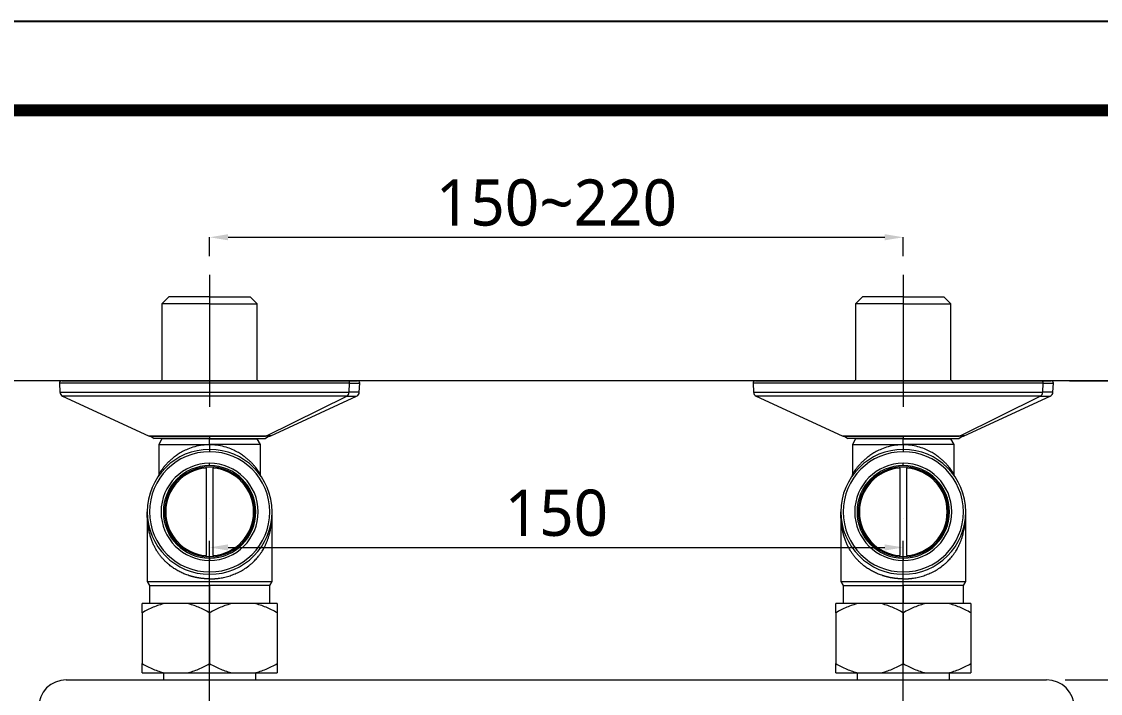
# Model space of a CAD drawing. Extents: x 2340 to 3468, y 0 to 827.
# Drawn here: x 2472.5 to 2705.8, y 681.5 to 826.8 of the extents above; entities that cross this region are included whole.
import ezdxf

# ---------------------------------------------------------------- set-up
doc = ezdxf.new("R2010")
doc.units = 0
doc.header["$LTSCALE"] = 3
doc.header["$MEASUREMENT"] = 0
doc.header["$PDMODE"] = 3
doc.header["$PDSIZE"] = -10
doc.linetypes.add('CENTER2', pattern=[28.575, 19.05, -3.175, 3.175, -3.175])
doc.layers.get('0').update_dxf_attribs({"linetype": 'CONTINUOUS'})
doc.layers.get('DEFPOINTS').update_dxf_attribs({"linetype": 'CONTINUOUS'})
doc.layers.add('1', color=7, linetype='CONTINUOUS')
doc.layers.add('Cneter', color=1, linetype='CENTER2', lineweight=13)
doc.layers.add('치수선', color=7, linetype='CONTINUOUS', lineweight=20)
doc.styles.add('Daelim Dimension', font='NanumGothic.ttf')
doc.dimstyles.new('DEFAULT', dxfattribs={"dimscale": 2, "dimtxt": 2, "dimasz": 2, "dimexe": 0, "dimexo": 2, "dimgap": 1, "dimtad": 1, "dimdec": 1, "dimzin": 9, "dimdsep": 46, "dimtxsty": 'Daelim Dimension', "dimcen": 0.5, "dimclrd": 252, "dimclre": 252, "dimclrt": 3, "dimadec": 1, "dimazin": 0, "dimtfac": 1, "dimtdec": 1, "dimtix": 1, "dimtmove": 0, "dimatfit": 3, "dimfxl": 1, "dimtolj": 1, "dimtzin": 1, "dimlwd": 9, "dimlwe": 9, "dimarcsym": 0})

# ---------------------------------------------------------------- blocks, each defined once
blk = doc.blocks.new('*D4')
at = {"color": 5, "lineweight": 9, "ltscale": 0.5, "transparency": 16777216}
for p, q in [((2699.18, 749.15), (2747.79, 749.15)), ((2747.79, 508.46), (2747.79, 745.15)), ((2606.7, 504.46), (2747.79, 504.46))]:
    blk.add_line(p, q, dxfattribs=at)
at = {"color": 5, "ltscale": 0.5, "transparency": 16777216}
for points in [[(2747.13, 745.15), (2748.46, 745.15), (2747.79, 749.15)], [(2747.13, 508.46), (2748.46, 508.46), (2747.79, 504.46)]]:
    blk.add_solid(points, dxfattribs=at)
at = {"layer": 'DEFPOINTS', "color": 0, "ltscale": 0.5, "transparency": 16777216}
for p in [(2695.18, 749.15), (2747.79, 749.15), (2602.7, 504.46)]:
    blk.add_point(p, dxfattribs=at)
at = {"color": 7, "ltscale": 0.5, "transparency": 16777216, "insert": (2740.35, 626.81), "char_height": 10, "attachment_point": 5, "rotation": 90, "style": 'Daelim Dimension'}
blk.add_mtext('\\A1;245', dxfattribs=at)
blk = doc.blocks.new('*D6')
at = {"color": 5, "lineweight": 9, "ltscale": 0.5, "transparency": 16777216}
for p, q in [((2513.2, 701.87), (2513.2, 713.09)), ((2517.2, 713.09), (2659.2, 713.09)), ((2663.2, 701.87), (2663.2, 713.09))]:
    blk.add_line(p, q, dxfattribs=at)
at = {"color": 5, "ltscale": 0.5, "transparency": 16777216}
for points in [[(2517.2, 713.75), (2517.2, 712.42), (2513.2, 713.09)], [(2659.2, 713.75), (2659.2, 712.42), (2663.2, 713.09)]]:
    blk.add_solid(points, dxfattribs=at)
at = {"layer": 'DEFPOINTS', "color": 0, "ltscale": 0.5, "transparency": 16777216}
for p in [(2663.2, 713.09), (2513.2, 697.87), (2663.2, 697.87)]:
    blk.add_point(p, dxfattribs=at)
at = {"color": 7, "ltscale": 0.5, "transparency": 16777216, "insert": (2588.2, 720.52), "char_height": 10, "attachment_point": 5, "style": 'Daelim Dimension'}
blk.add_mtext('\\A1;150', dxfattribs=at)
blk = doc.blocks.new('*D7')
at = {"color": 5, "lineweight": 9, "ltscale": 0.5, "transparency": 16777216}
for p, q in [((2513.2, 776.07), (2513.2, 780.16)), ((2517.2, 780.16), (2659.2, 780.16)), ((2663.2, 776.07), (2663.2, 780.16))]:
    blk.add_line(p, q, dxfattribs=at)
at = {"color": 5, "ltscale": 0.5, "transparency": 16777216}
for points in [[(2517.2, 780.83), (2517.2, 779.5), (2513.2, 780.16)], [(2659.2, 780.83), (2659.2, 779.5), (2663.2, 780.16)]]:
    blk.add_solid(points, dxfattribs=at)
at = {"layer": 'DEFPOINTS', "color": 0, "ltscale": 0.5, "transparency": 16777216}
for p in [(2663.2, 780.16), (2513.2, 772.07), (2663.2, 772.07)]:
    blk.add_point(p, dxfattribs=at)
at = {"color": 7, "ltscale": 0.5, "transparency": 16777216, "insert": (2588.2, 787.61), "char_height": 10, "attachment_point": 5, "style": 'Daelim Dimension'}
blk.add_mtext('\\A1;150~220', dxfattribs=at)
blk = doc.blocks.new('*D12')
at = {"color": 5, "lineweight": 9, "ltscale": 0.5, "transparency": 16777216}
for p, q in [((2699.17, 749.15), (2726.04, 749.15)), ((2726.04, 688.46), (2726.04, 745.15)), ((2698.2, 684.46), (2726.04, 684.46))]:
    blk.add_line(p, q, dxfattribs=at)
at = {"color": 5, "ltscale": 0.5, "transparency": 16777216}
for points in [[(2725.37, 745.15), (2726.71, 745.15), (2726.04, 749.15)], [(2725.37, 688.46), (2726.71, 688.46), (2726.04, 684.46)]]:
    blk.add_solid(points, dxfattribs=at)
at = {"layer": 'DEFPOINTS', "color": 0, "ltscale": 0.5, "transparency": 16777216}
for p in [(2695.17, 749.15), (2726.04, 749.15), (2694.2, 684.46)]:
    blk.add_point(p, dxfattribs=at)
at = {"color": 7, "ltscale": 0.5, "transparency": 16777216, "insert": (2718.6, 716.81), "char_height": 10, "attachment_point": 5, "rotation": 90, "style": 'Daelim Dimension'}
blk.add_mtext('\\A1;65', dxfattribs=at)

msp = doc.modelspace()

# ---------------------------------------------------------------- linework, layer by layer
at = {"ltscale": 0.5}
msp.add_lwpolyline([(2339.56, 0), (3467.96, 0), (3467.96, 826.8), (2339.56, 826.8)], close=True, dxfattribs=at)
at = {"color": 5, "linetype": 'ByBlock', "lineweight": 200, "const_width": 2.6}
msp.add_lwpolyline([(2357.71, 35.4), (3449.71, 35.4), (3449.71, 807.6), (2357.71, 807.6)], close=True, dxfattribs=at)
at = {"layer": '1', "color": 7, "linetype": 'Continuous', "lineweight": 18}
for p, q in [((2504.4, 767.29), (2502.9, 765.79)), ((2513.2, 765.79), (2502.9, 765.79)), ((2502.9, 765.79), (2502.9, 749.15)), ((2513.2, 767.29), (2504.4, 767.29)), ((2513.2, 767.29), (2522, 767.29)), ((2513.2, 765.79), (2523.5, 765.79)), ((2523.5, 765.79), (2522, 767.29)), ((2523.5, 749.15), (2523.5, 765.79)), ((2654.4, 767.29), (2652.9, 765.79)), ((2663.2, 765.79), (2652.9, 765.79)), ((2652.9, 765.79), (2652.9, 749.15)), ((2663.2, 767.29), (2654.4, 767.29)), ((2663.2, 767.29), (2672, 767.29)), ((2663.2, 765.79), (2673.5, 765.79)), ((2673.5, 765.79), (2672, 767.29)), ((2673.5, 749.15), (2673.5, 765.79)), ((2481.22, 749.15), (2542.96, 749.15)), ((2542.96, 749.15), (2543.01, 749.15)), ((2543.01, 749.15), (2545.17, 749.15)), ((2631.22, 749.15), (2692.96, 749.15)), ((2692.96, 749.15), (2693.01, 749.15)), ((2693.01, 749.15), (2695.17, 749.15)), ((2480.72, 748.63), (2480.83, 746.68)), ((2545.57, 746.68), (2545.67, 748.63)), ((2630.72, 748.63), (2630.83, 746.68)), ((2695.57, 746.68), (2695.67, 748.63)), ((2481.41, 745.83), (2500, 737.25)), ((2526.4, 737.25), (2544.99, 745.83)), ((2631.41, 745.83), (2650, 737.25)), ((2676.4, 737.25), (2694.99, 745.83)), ((2500.42, 737.15), (2525.08, 737.15)), ((2500.47, 737.15), (2501.2, 736.68)), ((2513.2, 736.68), (2501.2, 736.68)), ((2502.9, 736.58), (2502.2, 735.37)), ((2502.2, 735.37), (2513.2, 735.37)), ((2502.2, 735.37), (2502.2, 728.93)), ((2502.9, 736.68), (2502.9, 736.58)), ((2513.2, 736.58), (2502.9, 736.58)), ((2513.2, 736.68), (2525.2, 736.68)), ((2513.2, 736.58), (2523.5, 736.58)), ((2524.2, 735.37), (2513.2, 735.37)), ((2523.5, 736.58), (2523.5, 736.68)), ((2524.2, 735.37), (2523.5, 736.58)), ((2524.2, 728.93), (2524.2, 735.37)), ((2525.08, 737.15), (2525.11, 737.15)), ((2525.98, 737.15), (2525.11, 737.15)), ((2525.2, 736.68), (2525.93, 737.15)), ((2650.42, 737.15), (2675.08, 737.15)), ((2650.47, 737.15), (2651.2, 736.68)), ((2663.2, 736.68), (2651.2, 736.68)), ((2652.9, 736.58), (2652.2, 735.37)), ((2652.2, 735.37), (2663.2, 735.37)), ((2652.2, 735.37), (2652.2, 728.93)), ((2652.9, 736.68), (2652.9, 736.58)), ((2663.2, 736.58), (2652.9, 736.58)), ((2663.2, 736.68), (2675.2, 736.68)), ((2663.2, 736.58), (2673.5, 736.58)), ((2674.2, 735.37), (2663.2, 735.37)), ((2673.5, 736.58), (2673.5, 736.68)), ((2674.2, 735.37), (2673.5, 736.58)), ((2674.2, 728.93), (2674.2, 735.37)), ((2675.08, 737.15), (2675.11, 737.15)), ((2675.98, 737.15), (2675.11, 737.15)), ((2675.2, 736.68), (2675.93, 737.15)), ((2512.45, 730.26), (2512.45, 711.32)), ((2513.95, 711.32), (2513.95, 730.26)), ((2662.45, 730.26), (2662.45, 711.32)), ((2663.95, 711.32), (2663.95, 730.26)), ((2499.7, 720.79), (2499.7, 705.71)), ((2526.7, 705.71), (2526.7, 720.79)), ((2649.7, 720.79), (2649.7, 705.71)), ((2676.7, 705.71), (2676.7, 720.79)), ((2499.7, 705.71), (2513.2, 705.71)), ((2499.7, 705.71), (2500.2, 704.85)), ((2500.2, 704.85), (2513.2, 704.85)), ((2500.2, 704.85), (2500.2, 700.96)), ((2513.2, 705.71), (2526.7, 705.71)), ((2526.2, 704.85), (2513.2, 704.85)), ((2526.2, 704.85), (2526.7, 705.71)), ((2526.2, 700.96), (2526.2, 704.85)), ((2649.7, 705.71), (2663.2, 705.71)), ((2649.7, 705.71), (2650.2, 704.85)), ((2650.2, 704.85), (2663.2, 704.85)), ((2650.2, 704.85), (2650.2, 700.96)), ((2663.2, 705.71), (2676.7, 705.71)), ((2676.2, 704.85), (2663.2, 704.85)), ((2676.2, 704.85), (2676.7, 705.71)), ((2676.2, 700.96), (2676.2, 704.85)), ((2503.51, 700.96), (2498.6, 700.96)), ((2508.29, 700.96), (2503.51, 700.96)), ((2513.2, 700.96), (2508.29, 700.96)), ((2518.11, 700.96), (2513.2, 700.96)), ((2522.89, 700.96), (2518.11, 700.96)), ((2527.8, 700.96), (2522.89, 700.96)), ((2653.51, 700.96), (2648.6, 700.96)), ((2658.29, 700.96), (2653.51, 700.96)), ((2663.2, 700.96), (2658.29, 700.96)), ((2668.11, 700.96), (2663.2, 700.96)), ((2672.89, 700.96), (2668.11, 700.96)), ((2677.8, 700.96), (2672.89, 700.96)), ((2498.6, 698.96), (2498.6, 687.96)), ((2513.2, 698.96), (2513.2, 687.96)), ((2527.8, 698.96), (2527.8, 687.96)), ((2648.6, 698.96), (2648.6, 687.96)), ((2663.2, 698.96), (2663.2, 687.96)), ((2677.8, 698.96), (2677.8, 687.96)), ((2498.6, 685.96), (2503.51, 685.96)), ((2503.2, 685.96), (2503.2, 684.46)), ((2503.51, 685.96), (2508.29, 685.96)), ((2508.29, 685.96), (2513.2, 685.96)), ((2513.2, 685.96), (2518.11, 685.96)), ((2518.11, 685.96), (2522.89, 685.96)), ((2522.89, 685.96), (2527.8, 685.96)), ((2523.2, 684.46), (2523.2, 685.96)), ((2648.6, 685.96), (2653.51, 685.96)), ((2653.2, 685.96), (2653.2, 684.46)), ((2653.51, 685.96), (2658.29, 685.96)), ((2658.29, 685.96), (2663.2, 685.96)), ((2663.2, 685.96), (2668.11, 685.96)), ((2668.11, 685.96), (2672.89, 685.96)), ((2672.89, 685.96), (2677.8, 685.96)), ((2673.2, 684.46), (2673.2, 685.96)), ((2482.2, 684.46), (2694.2, 684.46))]:
    msp.add_line(p, q, dxfattribs=at)
at = {"layer": '1', "color": 7, "linetype": 'Continuous', "lineweight": 13}
for p, q in [((2543.43, 748.63), (2480.72, 748.63)), ((2480.83, 746.68), (2543.33, 746.68)), ((2543.33, 746.68), (2543.38, 746.68)), ((2543.38, 746.68), (2543.48, 748.63)), ((2545.57, 746.68), (2543.38, 746.68)), ((2543.48, 748.63), (2543.43, 748.63)), ((2543.48, 748.63), (2545.67, 748.63)), ((2693.43, 748.63), (2630.72, 748.63)), ((2630.83, 746.68), (2693.33, 746.68)), ((2693.33, 746.68), (2693.38, 746.68)), ((2693.38, 746.68), (2693.48, 748.63)), ((2695.57, 746.68), (2693.38, 746.68)), ((2693.48, 748.63), (2693.43, 748.63)), ((2693.48, 748.63), (2695.67, 748.63)), ((2542.79, 745.83), (2481.41, 745.83)), ((2525.51, 737.25), (2542.84, 745.83)), ((2542.84, 745.83), (2542.79, 745.83)), ((2542.84, 745.83), (2544.99, 745.83)), ((2692.79, 745.83), (2631.41, 745.83)), ((2675.51, 737.25), (2692.84, 745.83)), ((2692.84, 745.83), (2692.79, 745.83)), ((2692.84, 745.83), (2694.99, 745.83)), ((2500, 737.25), (2525.47, 737.25)), ((2525.47, 737.25), (2525.51, 737.25)), ((2526.4, 737.25), (2525.51, 737.25)), ((2650, 737.25), (2675.47, 737.25)), ((2675.47, 737.25), (2675.51, 737.25)), ((2676.4, 737.25), (2675.51, 737.25)), ((2513.2, 737.15), (2513.2, 736.68)), ((2513.2, 736.68), (2513.2, 736.58)), ((2513.2, 735.37), (2513.2, 736.58)), ((2513.2, 735.37), (2513.2, 735.29)), ((2663.2, 737.15), (2663.2, 736.68)), ((2663.2, 736.68), (2663.2, 736.58)), ((2663.2, 735.37), (2663.2, 736.58)), ((2663.2, 735.37), (2663.2, 735.29)), ((2513.2, 734.29), (2513.2, 733.79)), ((2663.2, 734.29), (2663.2, 733.79)), ((2513.2, 730.79), (2513.2, 731.29)), ((2663.2, 730.79), (2663.2, 731.29)), ((2513.2, 710.79), (2513.2, 710.29)), ((2663.2, 710.79), (2663.2, 710.29)), ((2513.2, 707.29), (2513.2, 707.79)), ((2663.2, 707.29), (2663.2, 707.79)), ((2513.2, 705.71), (2513.2, 706.29)), ((2513.2, 704.85), (2513.2, 705.71)), ((2513.2, 704.85), (2513.2, 700.96)), ((2663.2, 705.71), (2663.2, 706.29)), ((2663.2, 704.85), (2663.2, 705.71)), ((2663.2, 704.85), (2663.2, 700.96))]:
    msp.add_line(p, q, dxfattribs=at)
at = {"layer": '1', "color": 7, "linetype": 'Continuous', "lineweight": 18}
for centre, radius, start, end in [((2481.22, 748.65), 0.5, 90, 183), ((2545.17, 748.65), 0.5, 357, 90), ((2631.22, 748.65), 0.5, 90, 183), ((2695.17, 748.65), 0.5, 357, 90), ((2481.82, 746.73), 1, 183, 245.2249), ((2544.57, 746.73), 1, 294.7751, 357), ((2631.82, 746.73), 1, 183, 245.2249), ((2694.57, 746.73), 1, 294.7751, 357), ((2500.42, 738.15), 1, 245.2249, 270), ((2525.98, 738.15), 1, 270, 294.7751), ((2650.42, 738.15), 1, 245.2249, 270), ((2675.98, 738.15), 1, 270, 294.7751), ((2513.2, 720.79), 13.5, 90, 270), ((2513.2, 720.79), 13, 90, 270), ((2513.2, 720.79), 13.5, 270, 90), ((2513.2, 720.79), 13, 270, 90), ((2663.2, 720.79), 13.5, 90, 270), ((2663.2, 720.79), 13, 90, 270), ((2663.2, 720.79), 13.5, 270, 90), ((2663.2, 720.79), 13, 270, 90), ((2513.2, 720.79), 10.5, 90, 270), ((2513.2, 720.79), 10, 90, 270), ((2513.2, 720.79), 9.75, 94.4117, 265.5883), ((2513.2, 720.79), 10.5, 270, 90), ((2513.2, 720.79), 10, 270, 90), ((2513.2, 720.79), 9.75, 274.4117, 85.5883), ((2663.2, 720.79), 10.5, 90, 270), ((2663.2, 720.79), 10, 90, 270), ((2663.2, 720.79), 9.75, 94.4117, 265.5883), ((2663.2, 720.79), 10.5, 270, 90), ((2663.2, 720.79), 10, 270, 90), ((2663.2, 720.79), 9.75, 274.4117, 85.5883), ((2482.2, 678.46), 6, 90, 180), ((2694.2, 678.46), 6, 0, 90)]:
    msp.add_arc(centre, radius, start, end, dxfattribs=at)
at = {"layer": '1', "color": 7, "linetype": 'Continuous', "lineweight": 13}
for centre, start, end in [((2513.2, 720.79), 94.53, 265.47), ((2513.2, 720.79), 274.53, 85.47), ((2663.2, 720.79), 94.53, 265.47), ((2663.2, 720.79), 274.53, 85.47)]:
    msp.add_arc(centre, 9.5, start, end, dxfattribs=at)
for centre, major_axis, start_param, end_param in [((2543.01, 748.65), (0, 0.5), 4.712389, 6.283185), ((2693.01, 748.65), (0, 0.5), 4.712389, 6.283185), ((2542.45, 746.73), (0, 1), 3.574, 4.660029), ((2543.01, 748.65), (0, 0.5), 4.660029, 4.712389), ((2692.45, 746.73), (0, 1), 3.574, 4.660029), ((2693.01, 748.65), (0, 0.5), 4.660029, 4.712389), ((2525.11, 738.15), (0, 1), 3.141593, 3.574), ((2675.11, 738.15), (0, 1), 3.141593, 3.574)]:
    msp.add_ellipse(centre, major_axis=major_axis, ratio=0.932557, start_param=start_param, end_param=end_param, dxfattribs=at)
for points, knots in [([(2513.2, 735.29), (2512.69, 735.29), (2511.58, 735.22), (2509.99, 734.9), (2508.54, 734.4), (2507.36, 733.84), (2506.41, 733.27), (2505.64, 732.73), (2505, 732.21), (2504.43, 731.7), (2503.91, 731.17), (2503.45, 730.66), (2503.06, 730.18), (2502.73, 729.73), (2502.45, 729.32), (2502.25, 729.01), (2502.2, 728.93), (2502.2, 728.93)], [0, 0, 0, 0, 0.08194, 0.177286, 0.265259, 0.342438, 0.410608, 0.471098, 0.525833, 0.58021, 0.636397, 0.692918, 0.748257, 0.80238, 0.861854, 0.929669, 1, 1, 1, 1]), ([(2524.2, 728.93), (2524.2, 728.93), (2524.18, 728.96), (2524.06, 729.15), (2523.82, 729.51), (2523.52, 729.92), (2523.19, 730.36), (2522.79, 730.83), (2522.34, 731.33), (2521.83, 731.82), (2521.28, 732.31), (2520.64, 732.81), (2519.88, 733.34), (2518.94, 733.89), (2517.77, 734.43), (2516.35, 734.91), (2514.78, 735.22), (2513.7, 735.29), (2513.2, 735.29)], [0, 0, 0, 0, 0.03737, 0.105875, 0.167496, 0.2212, 0.272905, 0.326141, 0.379898, 0.432917, 0.484412, 0.537849, 0.597306, 0.664241, 0.73982, 0.825917, 0.919547, 1, 1, 1, 1]), ([(2663.2, 735.29), (2662.69, 735.29), (2661.58, 735.22), (2659.99, 734.9), (2658.54, 734.4), (2657.36, 733.84), (2656.41, 733.27), (2655.64, 732.73), (2655, 732.21), (2654.43, 731.7), (2653.91, 731.17), (2653.45, 730.66), (2653.06, 730.18), (2652.73, 729.73), (2652.45, 729.32), (2652.25, 729.01), (2652.2, 728.93), (2652.2, 728.93)], [0, 0, 0, 0, 0.08194, 0.177286, 0.265259, 0.342438, 0.410608, 0.471098, 0.525833, 0.58021, 0.636397, 0.692918, 0.748257, 0.80238, 0.861854, 0.929669, 1, 1, 1, 1]), ([(2674.2, 728.93), (2674.2, 728.93), (2674.18, 728.96), (2674.06, 729.15), (2673.82, 729.51), (2673.52, 729.92), (2673.19, 730.36), (2672.79, 730.83), (2672.34, 731.33), (2671.83, 731.82), (2671.28, 732.31), (2670.64, 732.81), (2669.88, 733.34), (2668.94, 733.89), (2667.77, 734.43), (2666.35, 734.91), (2664.78, 735.22), (2663.7, 735.29), (2663.2, 735.29)], [0, 0, 0, 0, 0.03737, 0.105875, 0.167496, 0.2212, 0.272905, 0.326141, 0.379898, 0.432917, 0.484412, 0.537849, 0.597306, 0.664241, 0.73982, 0.825917, 0.919547, 1, 1, 1, 1]), ([(2513.2, 706.29), (2513.18, 706.29), (2513.15, 706.29), (2513.1, 706.29), (2513.06, 706.29), (2513.01, 706.29), (2512.96, 706.29), (2512.92, 706.29), (2512.87, 706.29), (2512.82, 706.29), (2512.78, 706.3), (2512.73, 706.3), (2512.68, 706.3), (2512.64, 706.3), (2512.59, 706.3), (2512.54, 706.3), (2512.5, 706.31), (2512.45, 706.31), (2512.4, 706.31), (2512.36, 706.31), (2512.31, 706.32), (2512.26, 706.32), (2512.22, 706.32), (2512.17, 706.33), (2512.12, 706.33), (2512.08, 706.33), (2512.03, 706.34), (2511.98, 706.34), (2511.94, 706.34), (2511.89, 706.35), (2511.84, 706.35), (2511.8, 706.36), (2511.75, 706.36), (2511.7, 706.37), (2511.66, 706.37), (2511.61, 706.38), (2511.56, 706.38), (2511.52, 706.39), (2511.47, 706.39), (2511.42, 706.4), (2511.38, 706.4), (2511.33, 706.41), (2511.28, 706.42), (2511.24, 706.42), (2511.19, 706.43), (2511.14, 706.44), (2511.1, 706.44), (2511.05, 706.45), (2511.01, 706.46), (2510.96, 706.46), (2510.91, 706.47), (2510.87, 706.48), (2510.82, 706.49), (2510.77, 706.49), (2510.73, 706.5), (2510.68, 706.51), (2510.64, 706.52), (2510.59, 706.53), (2510.54, 706.54), (2510.5, 706.54), (2510.45, 706.55), (2510.4, 706.56), (2510.36, 706.57), (2510.31, 706.58), (2510.27, 706.59), (2510.22, 706.6), (2510.17, 706.61), (2510.13, 706.62), (2510.08, 706.63), (2510.04, 706.64), (2509.99, 706.65), (2509.95, 706.66), (2509.9, 706.67), (2509.85, 706.68), (2509.81, 706.69), (2509.76, 706.7), (2509.72, 706.72), (2509.67, 706.73), (2509.63, 706.74), (2509.58, 706.75), (2509.53, 706.76), (2509.49, 706.77), (2509.44, 706.79), (2509.4, 706.8), (2509.35, 706.81), (2509.31, 706.82), (2509.26, 706.84), (2509.22, 706.85), (2509.17, 706.86), (2509.13, 706.88), (2509.08, 706.89), (2509.04, 706.9), (2508.99, 706.92), (2508.95, 706.93), (2508.9, 706.95), (2508.86, 706.96), (2508.81, 706.97), (2508.47, 707.08), (2507.84, 707.31), (2506.95, 707.71), (2506.09, 708.17), (2505.26, 708.7), (2504.56, 709.23), (2503.98, 709.73), (2503.49, 710.19), (2503.04, 710.67), (2502.59, 711.2), (2502.17, 711.77), (2501.77, 712.37), (2501.41, 713.01), (2501.07, 713.69), (2500.76, 714.41), (2500.48, 715.19), (2500.25, 715.99), (2500.11, 716.58), (2500.04, 716.95), (2500.01, 717.08), (2499.99, 717.21), (2499.97, 717.34), (2499.95, 717.47), (2499.93, 717.6), (2499.91, 717.73), (2499.89, 717.86), (2499.87, 718), (2499.85, 718.13), (2499.84, 718.27), (2499.82, 718.4), (2499.81, 718.54), (2499.79, 718.67), (2499.78, 718.81), (2499.77, 718.95), (2499.76, 719.08), (2499.75, 719.22), (2499.74, 719.36), (2499.73, 719.5), (2499.72, 719.64), (2499.72, 719.78), (2499.71, 719.93), (2499.71, 720.07), (2499.7, 720.21), (2499.7, 720.36), (2499.7, 720.5), (2499.7, 720.64), (2499.7, 720.74), (2499.7, 720.79)], [0, 0, 0, 0, 0.001754, 0.003508, 0.005263, 0.007018, 0.008773, 0.010529, 0.012285, 0.014042, 0.015799, 0.017556, 0.019314, 0.021073, 0.022831, 0.024591, 0.026351, 0.028112, 0.029873, 0.031634, 0.033397, 0.03516, 0.036924, 0.038688, 0.040453, 0.042219, 0.043985, 0.045752, 0.04752, 0.049289, 0.051059, 0.052829, 0.0546, 0.056373, 0.058146, 0.059919, 0.061694, 0.06347, 0.065247, 0.067024, 0.068803, 0.070582, 0.072363, 0.074145, 0.075927, 0.077711, 0.079496, 0.081282, 0.083069, 0.084857, 0.086647, 0.088437, 0.090229, 0.092022, 0.093816, 0.095612, 0.097408, 0.099206, 0.101006, 0.102806, 0.104608, 0.106412, 0.108216, 0.110022, 0.11183, 0.113639, 0.115449, 0.117261, 0.119074, 0.120888, 0.122705, 0.124522, 0.126342, 0.128162, 0.129985, 0.131809, 0.133634, 0.135461, 0.13729, 0.139121, 0.140953, 0.142787, 0.144622, 0.146459, 0.148298, 0.150139, 0.151981, 0.153826, 0.155672, 0.157519, 0.159369, 0.161221, 0.163074, 0.164929, 0.166786, 0.168645, 0.170506, 0.172369, 0.211199, 0.251088, 0.292155, 0.334506, 0.378241, 0.40837, 0.439112, 0.470492, 0.502532, 0.53715, 0.572416, 0.608352, 0.64498, 0.684997, 0.725662, 0.766997, 0.809023, 0.815424, 0.821838, 0.828264, 0.834703, 0.841155, 0.84762, 0.854097, 0.860588, 0.867092, 0.873609, 0.880138, 0.886682, 0.893238, 0.899808, 0.906391, 0.912988, 0.919598, 0.926222, 0.93286, 0.939511, 0.946176, 0.952855, 0.959548, 0.966255, 0.972976, 0.97971, 0.986459, 0.993223, 1, 1, 1, 1]), ([(2513.2, 706.29), (2513.21, 706.29), (2513.24, 706.29), (2513.29, 706.29), (2513.34, 706.29), (2513.39, 706.29), (2513.43, 706.29), (2513.48, 706.29), (2513.53, 706.29), (2513.58, 706.29), (2513.62, 706.3), (2513.67, 706.3), (2513.72, 706.3), (2513.77, 706.3), (2513.82, 706.3), (2513.86, 706.3), (2513.91, 706.31), (2513.96, 706.31), (2514.01, 706.31), (2514.06, 706.32), (2514.1, 706.32), (2514.15, 706.32), (2514.2, 706.32), (2514.25, 706.33), (2514.3, 706.33), (2514.34, 706.34), (2514.39, 706.34), (2514.44, 706.34), (2514.49, 706.35), (2514.54, 706.35), (2514.59, 706.36), (2514.63, 706.36), (2514.68, 706.37), (2514.73, 706.37), (2514.78, 706.38), (2514.83, 706.38), (2514.87, 706.39), (2514.92, 706.39), (2514.97, 706.4), (2515.02, 706.41), (2515.07, 706.41), (2515.12, 706.42), (2515.16, 706.42), (2515.21, 706.43), (2515.26, 706.44), (2515.31, 706.45), (2515.36, 706.45), (2515.57, 706.49), (2515.96, 706.55), (2516.51, 706.67), (2517.07, 706.82), (2517.62, 706.98), (2518.16, 707.17), (2518.71, 707.39), (2519.26, 707.63), (2519.98, 707.99), (2520.89, 708.53), (2521.76, 709.16), (2522.5, 709.8), (2523.14, 710.42), (2523.72, 711.1), (2524.2, 711.74), (2524.54, 712.25), (2524.81, 712.7), (2525.02, 713.09), (2525.18, 713.4), (2525.37, 713.79), (2525.58, 714.28), (2525.81, 714.9), (2526.01, 715.53), (2526.19, 716.17), (2526.31, 716.71), (2526.39, 717.15), (2526.45, 717.5), (2526.51, 717.88), (2526.56, 718.27), (2526.59, 718.61), (2526.62, 718.87), (2526.63, 719.05), (2526.64, 719.22), (2526.66, 719.4), (2526.67, 719.56), (2526.67, 719.73), (2526.68, 719.89), (2526.68, 720.02), (2526.69, 720.09), (2526.69, 720.11)], [0, 0, 0, 0, 0.001842, 0.003685, 0.005531, 0.007378, 0.009227, 0.011078, 0.012931, 0.014785, 0.016642, 0.0185, 0.02036, 0.022221, 0.024085, 0.02595, 0.027817, 0.029686, 0.031557, 0.033429, 0.035303, 0.037179, 0.039056, 0.040936, 0.042817, 0.044699, 0.046584, 0.04847, 0.050358, 0.052248, 0.054139, 0.056032, 0.057927, 0.059824, 0.061722, 0.063622, 0.065524, 0.067427, 0.069333, 0.07124, 0.073148, 0.075059, 0.076971, 0.078885, 0.080801, 0.082718, 0.084638, 0.086559, 0.108328, 0.13083, 0.154064, 0.178027, 0.200901, 0.225204, 0.250936, 0.27809, 0.329359, 0.390661, 0.423929, 0.466731, 0.519014, 0.554604, 0.585746, 0.612456, 0.634749, 0.652638, 0.666135, 0.700113, 0.734045, 0.767928, 0.801766, 0.835553, 0.852292, 0.870132, 0.889068, 0.909094, 0.930206, 0.939222, 0.948048, 0.956687, 0.965137, 0.973399, 0.981475, 0.989364, 0.997066, 1, 1, 1, 1]), ([(2663.2, 706.29), (2663.18, 706.29), (2663.15, 706.29), (2663.1, 706.29), (2663.06, 706.29), (2663.01, 706.29), (2662.96, 706.29), (2662.92, 706.29), (2662.87, 706.29), (2662.82, 706.29), (2662.78, 706.3), (2662.73, 706.3), (2662.68, 706.3), (2662.64, 706.3), (2662.59, 706.3), (2662.54, 706.3), (2662.5, 706.31), (2662.45, 706.31), (2662.4, 706.31), (2662.36, 706.31), (2662.31, 706.32), (2662.26, 706.32), (2662.22, 706.32), (2662.17, 706.33), (2662.12, 706.33), (2662.08, 706.33), (2662.03, 706.34), (2661.98, 706.34), (2661.94, 706.34), (2661.89, 706.35), (2661.84, 706.35), (2661.8, 706.36), (2661.75, 706.36), (2661.7, 706.37), (2661.66, 706.37), (2661.61, 706.38), (2661.56, 706.38), (2661.52, 706.39), (2661.47, 706.39), (2661.42, 706.4), (2661.38, 706.4), (2661.33, 706.41), (2661.28, 706.42), (2661.24, 706.42), (2661.19, 706.43), (2661.14, 706.44), (2661.1, 706.44), (2661.05, 706.45), (2661.01, 706.46), (2660.96, 706.46), (2660.91, 706.47), (2660.87, 706.48), (2660.82, 706.49), (2660.77, 706.49), (2660.73, 706.5), (2660.68, 706.51), (2660.64, 706.52), (2660.59, 706.53), (2660.54, 706.54), (2660.5, 706.54), (2660.45, 706.55), (2660.4, 706.56), (2660.36, 706.57), (2660.31, 706.58), (2660.27, 706.59), (2660.22, 706.6), (2660.17, 706.61), (2660.13, 706.62), (2660.08, 706.63), (2660.04, 706.64), (2659.99, 706.65), (2659.95, 706.66), (2659.9, 706.67), (2659.85, 706.68), (2659.81, 706.69), (2659.76, 706.7), (2659.72, 706.72), (2659.67, 706.73), (2659.63, 706.74), (2659.58, 706.75), (2659.53, 706.76), (2659.49, 706.77), (2659.44, 706.79), (2659.4, 706.8), (2659.35, 706.81), (2659.31, 706.82), (2659.26, 706.84), (2659.22, 706.85), (2659.17, 706.86), (2659.13, 706.88), (2659.08, 706.89), (2659.04, 706.9), (2658.99, 706.92), (2658.95, 706.93), (2658.9, 706.95), (2658.86, 706.96), (2658.81, 706.97), (2658.47, 707.08), (2657.84, 707.31), (2656.95, 707.71), (2656.09, 708.17), (2655.26, 708.7), (2654.56, 709.23), (2653.98, 709.73), (2653.49, 710.19), (2653.04, 710.67), (2652.59, 711.2), (2652.17, 711.77), (2651.77, 712.37), (2651.41, 713.01), (2651.07, 713.69), (2650.76, 714.41), (2650.48, 715.19), (2650.25, 715.99), (2650.11, 716.58), (2650.04, 716.95), (2650.01, 717.08), (2649.99, 717.21), (2649.97, 717.34), (2649.95, 717.47), (2649.93, 717.6), (2649.91, 717.73), (2649.89, 717.86), (2649.87, 718), (2649.85, 718.13), (2649.84, 718.27), (2649.82, 718.4), (2649.81, 718.54), (2649.79, 718.67), (2649.78, 718.81), (2649.77, 718.95), (2649.76, 719.08), (2649.75, 719.22), (2649.74, 719.36), (2649.73, 719.5), (2649.72, 719.64), (2649.72, 719.78), (2649.71, 719.93), (2649.71, 720.07), (2649.7, 720.21), (2649.7, 720.36), (2649.7, 720.5), (2649.7, 720.64), (2649.7, 720.74), (2649.7, 720.79)], [0, 0, 0, 0, 0.001754, 0.003508, 0.005263, 0.007018, 0.008773, 0.010529, 0.012285, 0.014042, 0.015799, 0.017556, 0.019314, 0.021073, 0.022831, 0.024591, 0.026351, 0.028112, 0.029873, 0.031634, 0.033397, 0.03516, 0.036924, 0.038688, 0.040453, 0.042219, 0.043985, 0.045752, 0.04752, 0.049289, 0.051059, 0.052829, 0.0546, 0.056373, 0.058146, 0.059919, 0.061694, 0.06347, 0.065247, 0.067024, 0.068803, 0.070582, 0.072363, 0.074145, 0.075927, 0.077711, 0.079496, 0.081282, 0.083069, 0.084857, 0.086647, 0.088437, 0.090229, 0.092022, 0.093816, 0.095612, 0.097408, 0.099206, 0.101006, 0.102806, 0.104608, 0.106412, 0.108216, 0.110022, 0.11183, 0.113639, 0.115449, 0.117261, 0.119074, 0.120888, 0.122705, 0.124522, 0.126342, 0.128162, 0.129985, 0.131809, 0.133634, 0.135461, 0.13729, 0.139121, 0.140953, 0.142787, 0.144622, 0.146459, 0.148298, 0.150139, 0.151981, 0.153826, 0.155672, 0.157519, 0.159369, 0.161221, 0.163074, 0.164929, 0.166786, 0.168645, 0.170506, 0.172369, 0.211199, 0.251088, 0.292155, 0.334506, 0.378241, 0.40837, 0.439112, 0.470492, 0.502532, 0.53715, 0.572416, 0.608352, 0.64498, 0.684997, 0.725662, 0.766997, 0.809023, 0.815424, 0.821838, 0.828264, 0.834703, 0.841155, 0.84762, 0.854097, 0.860588, 0.867092, 0.873609, 0.880138, 0.886682, 0.893238, 0.899808, 0.906391, 0.912988, 0.919598, 0.926222, 0.93286, 0.939511, 0.946176, 0.952855, 0.959548, 0.966255, 0.972976, 0.97971, 0.986459, 0.993223, 1, 1, 1, 1]), ([(2663.2, 706.29), (2663.21, 706.29), (2663.24, 706.29), (2663.29, 706.29), (2663.34, 706.29), (2663.39, 706.29), (2663.43, 706.29), (2663.48, 706.29), (2663.53, 706.29), (2663.58, 706.29), (2663.62, 706.3), (2663.67, 706.3), (2663.72, 706.3), (2663.77, 706.3), (2663.82, 706.3), (2663.86, 706.3), (2663.91, 706.31), (2663.96, 706.31), (2664.01, 706.31), (2664.06, 706.32), (2664.1, 706.32), (2664.15, 706.32), (2664.2, 706.32), (2664.25, 706.33), (2664.3, 706.33), (2664.34, 706.34), (2664.39, 706.34), (2664.44, 706.34), (2664.49, 706.35), (2664.54, 706.35), (2664.59, 706.36), (2664.63, 706.36), (2664.68, 706.37), (2664.73, 706.37), (2664.78, 706.38), (2664.83, 706.38), (2664.87, 706.39), (2664.92, 706.39), (2664.97, 706.4), (2665.02, 706.41), (2665.07, 706.41), (2665.12, 706.42), (2665.16, 706.42), (2665.21, 706.43), (2665.26, 706.44), (2665.31, 706.45), (2665.36, 706.45), (2665.57, 706.49), (2665.96, 706.55), (2666.51, 706.67), (2667.07, 706.82), (2667.62, 706.98), (2668.16, 707.17), (2668.71, 707.39), (2669.26, 707.63), (2669.98, 707.99), (2670.89, 708.53), (2671.76, 709.16), (2672.5, 709.8), (2673.14, 710.42), (2673.72, 711.1), (2674.2, 711.74), (2674.54, 712.25), (2674.81, 712.7), (2675.02, 713.09), (2675.18, 713.4), (2675.37, 713.79), (2675.58, 714.28), (2675.81, 714.9), (2676.01, 715.53), (2676.19, 716.17), (2676.31, 716.71), (2676.39, 717.15), (2676.45, 717.5), (2676.51, 717.88), (2676.56, 718.27), (2676.59, 718.61), (2676.62, 718.87), (2676.63, 719.05), (2676.64, 719.22), (2676.66, 719.4), (2676.67, 719.56), (2676.67, 719.73), (2676.68, 719.89), (2676.68, 720.02), (2676.69, 720.09), (2676.69, 720.11)], [0, 0, 0, 0, 0.001842, 0.003685, 0.005531, 0.007378, 0.009227, 0.011078, 0.012931, 0.014785, 0.016642, 0.0185, 0.02036, 0.022221, 0.024085, 0.02595, 0.027817, 0.029686, 0.031557, 0.033429, 0.035303, 0.037179, 0.039056, 0.040936, 0.042817, 0.044699, 0.046584, 0.04847, 0.050358, 0.052248, 0.054139, 0.056032, 0.057927, 0.059824, 0.061722, 0.063622, 0.065524, 0.067427, 0.069333, 0.07124, 0.073148, 0.075059, 0.076971, 0.078885, 0.080801, 0.082718, 0.084638, 0.086559, 0.108328, 0.13083, 0.154064, 0.178027, 0.200901, 0.225204, 0.250936, 0.27809, 0.329359, 0.390661, 0.423929, 0.466731, 0.519014, 0.554604, 0.585746, 0.612456, 0.634749, 0.652638, 0.666135, 0.700113, 0.734045, 0.767928, 0.801766, 0.835553, 0.852292, 0.870132, 0.889068, 0.909094, 0.930206, 0.939222, 0.948048, 0.956687, 0.965137, 0.973399, 0.981475, 0.989364, 0.997066, 1, 1, 1, 1])]:
    msp.add_open_spline(points, degree=3, knots=knots, dxfattribs=at)
for points, weights in [([(2513.2, 735.29), (2513.2, 734.7), (2513.2, 734.29), (2513.2, 734.29)], [1.17157888926, 0.942806683241, 0.942807036914, 1.17157995028]), ([(2663.2, 735.29), (2663.2, 734.7), (2663.2, 734.29), (2663.2, 734.29)], [1.17157888926, 0.942806683241, 0.942807036914, 1.17157995028]), ([(2513.2, 706.29), (2513.2, 706.88), (2513.2, 707.29), (2513.2, 707.29)], [1.171575464, 0.94280904146, 0.942808178671, 1.17157287563]), ([(2663.2, 706.29), (2663.2, 706.88), (2663.2, 707.29), (2663.2, 707.29)], [1.171575464, 0.94280904146, 0.942808178671, 1.17157287563])]:
    msp.add_rational_spline(points, weights, degree=3, dxfattribs=at)
at = {"layer": '1', "color": 7, "linetype": 'Continuous', "lineweight": 18}
for points in [[(2512.45, 730.51), (2512.53, 730.52), (2512.7, 730.53), (2512.95, 730.54), (2513.11, 730.54), (2513.2, 730.54)], [(2513.2, 730.54), (2513.28, 730.54), (2513.45, 730.54), (2513.7, 730.53), (2513.86, 730.52), (2513.95, 730.51)], [(2662.45, 730.51), (2662.53, 730.52), (2662.7, 730.53), (2662.95, 730.54), (2663.11, 730.54), (2663.2, 730.54)], [(2663.2, 730.54), (2663.28, 730.54), (2663.45, 730.54), (2663.7, 730.53), (2663.86, 730.52), (2663.95, 730.51)], [(2513.2, 711.04), (2513.11, 711.04), (2512.95, 711.04), (2512.7, 711.05), (2512.53, 711.06), (2512.45, 711.07)], [(2513.95, 711.07), (2513.86, 711.06), (2513.7, 711.05), (2513.45, 711.04), (2513.28, 711.04), (2513.2, 711.04)], [(2663.2, 711.04), (2663.11, 711.04), (2662.95, 711.04), (2662.7, 711.05), (2662.53, 711.06), (2662.45, 711.07)], [(2663.95, 711.07), (2663.86, 711.06), (2663.7, 711.05), (2663.45, 711.04), (2663.28, 711.04), (2663.2, 711.04)]]:
    msp.add_open_spline(points, degree=3, dxfattribs=at)
for points, knots in [([(2512.45, 730.26), (2512.45, 730.27), (2512.45, 730.29), (2512.45, 730.32), (2512.45, 730.32), (2512.45, 730.34), (2512.45, 730.35), (2512.45, 730.37), (2512.45, 730.39), (2512.45, 730.41), (2512.45, 730.41), (2512.45, 730.43), (2512.45, 730.43), (2512.45, 730.45), (2512.45, 730.46), (2512.45, 730.47), (2512.45, 730.48), (2512.45, 730.49), (2512.45, 730.49), (2512.45, 730.5), (2512.45, 730.5), (2512.45, 730.51), (2512.45, 730.51), (2512.45, 730.51)], [0, 0, 0, 0, 0.125, 0.125, 0.1875, 0.1875, 0.25, 0.25, 0.375, 0.375, 0.4375, 0.4375, 0.5, 0.5, 0.625, 0.625, 0.6875, 0.6875, 0.75, 0.75, 0.875, 0.875, 1, 1, 1, 1]), ([(2513.95, 730.51), (2513.95, 730.51), (2513.95, 730.51), (2513.95, 730.5), (2513.95, 730.5), (2513.95, 730.5), (2513.95, 730.5), (2513.95, 730.49), (2513.95, 730.48), (2513.95, 730.46), (2513.95, 730.46), (2513.95, 730.45), (2513.95, 730.44), (2513.95, 730.43), (2513.95, 730.41), (2513.95, 730.39), (2513.95, 730.39), (2513.95, 730.37), (2513.95, 730.36), (2513.95, 730.34), (2513.95, 730.32), (2513.95, 730.29), (2513.95, 730.27), (2513.95, 730.26)], [0, 0, 0, 0, 0.125, 0.125, 0.1875, 0.1875, 0.25, 0.25, 0.375, 0.375, 0.4375, 0.4375, 0.5, 0.5, 0.625, 0.625, 0.6875, 0.6875, 0.75, 0.75, 0.875, 0.875, 1, 1, 1, 1]), ([(2662.45, 730.26), (2662.45, 730.27), (2662.45, 730.29), (2662.45, 730.32), (2662.45, 730.32), (2662.45, 730.34), (2662.45, 730.35), (2662.45, 730.37), (2662.45, 730.39), (2662.45, 730.41), (2662.45, 730.41), (2662.45, 730.43), (2662.45, 730.43), (2662.45, 730.45), (2662.45, 730.46), (2662.45, 730.47), (2662.45, 730.48), (2662.45, 730.49), (2662.45, 730.49), (2662.45, 730.5), (2662.45, 730.5), (2662.45, 730.51), (2662.45, 730.51), (2662.45, 730.51)], [0, 0, 0, 0, 0.125, 0.125, 0.1875, 0.1875, 0.25, 0.25, 0.375, 0.375, 0.4375, 0.4375, 0.5, 0.5, 0.625, 0.625, 0.6875, 0.6875, 0.75, 0.75, 0.875, 0.875, 1, 1, 1, 1]), ([(2663.95, 730.51), (2663.95, 730.51), (2663.95, 730.51), (2663.95, 730.5), (2663.95, 730.5), (2663.95, 730.5), (2663.95, 730.5), (2663.95, 730.49), (2663.95, 730.48), (2663.95, 730.46), (2663.95, 730.46), (2663.95, 730.45), (2663.95, 730.44), (2663.95, 730.43), (2663.95, 730.41), (2663.95, 730.39), (2663.95, 730.39), (2663.95, 730.37), (2663.95, 730.36), (2663.95, 730.34), (2663.95, 730.32), (2663.95, 730.29), (2663.95, 730.27), (2663.95, 730.26)], [0, 0, 0, 0, 0.125, 0.125, 0.1875, 0.1875, 0.25, 0.25, 0.375, 0.375, 0.4375, 0.4375, 0.5, 0.5, 0.625, 0.625, 0.6875, 0.6875, 0.75, 0.75, 0.875, 0.875, 1, 1, 1, 1]), ([(2502.2, 728.94), (2502.2, 728.88), (2502.19, 728.75), (2502.13, 728.56), (2502.04, 728.38), (2501.95, 728.27), (2501.9, 728.22)], [0, 0, 0, 0, 0.232662, 0.479573, 0.73699, 1, 1, 1, 1]), ([(2524.49, 728.23), (2524.44, 728.28), (2524.35, 728.38), (2524.23, 728.62), (2524.2, 728.81), (2524.2, 728.94)], [0, 0, 0, 0, 0.263304, 0.52083, 1, 1, 1, 1]), ([(2652.2, 728.94), (2652.2, 728.88), (2652.19, 728.75), (2652.13, 728.56), (2652.04, 728.38), (2651.95, 728.27), (2651.9, 728.22)], [0, 0, 0, 0, 0.232662, 0.479573, 0.73699, 1, 1, 1, 1]), ([(2674.49, 728.23), (2674.44, 728.28), (2674.35, 728.38), (2674.23, 728.62), (2674.2, 728.81), (2674.2, 728.94)], [0, 0, 0, 0, 0.263304, 0.52083, 1, 1, 1, 1]), ([(2512.45, 711.07), (2512.45, 711.07), (2512.45, 711.07), (2512.45, 711.07), (2512.45, 711.08), (2512.45, 711.08), (2512.45, 711.08), (2512.45, 711.09), (2512.45, 711.1), (2512.45, 711.11), (2512.45, 711.12), (2512.45, 711.13), (2512.45, 711.14), (2512.45, 711.15), (2512.45, 711.17), (2512.45, 711.19), (2512.45, 711.19), (2512.45, 711.21), (2512.45, 711.22), (2512.45, 711.24), (2512.45, 711.25), (2512.45, 711.29), (2512.45, 711.31), (2512.45, 711.32)], [0, 0, 0, 0, 0.125, 0.125, 0.1875, 0.1875, 0.25, 0.25, 0.375, 0.375, 0.4375, 0.4375, 0.5, 0.5, 0.625, 0.625, 0.6875, 0.6875, 0.75, 0.75, 0.875, 0.875, 1, 1, 1, 1]), ([(2513.95, 711.32), (2513.95, 711.31), (2513.95, 711.29), (2513.95, 711.26), (2513.95, 711.26), (2513.95, 711.24), (2513.95, 711.23), (2513.95, 711.21), (2513.95, 711.19), (2513.95, 711.17), (2513.95, 711.17), (2513.95, 711.15), (2513.95, 711.15), (2513.95, 711.13), (2513.95, 711.12), (2513.95, 711.11), (2513.95, 711.1), (2513.95, 711.09), (2513.95, 711.09), (2513.95, 711.08), (2513.95, 711.08), (2513.95, 711.07), (2513.95, 711.07), (2513.95, 711.07)], [0, 0, 0, 0, 0.125, 0.125, 0.1875, 0.1875, 0.25, 0.25, 0.375, 0.375, 0.4375, 0.4375, 0.5, 0.5, 0.625, 0.625, 0.6875, 0.6875, 0.75, 0.75, 0.875, 0.875, 1, 1, 1, 1]), ([(2662.45, 711.07), (2662.45, 711.07), (2662.45, 711.07), (2662.45, 711.07), (2662.45, 711.08), (2662.45, 711.08), (2662.45, 711.08), (2662.45, 711.09), (2662.45, 711.1), (2662.45, 711.11), (2662.45, 711.12), (2662.45, 711.13), (2662.45, 711.14), (2662.45, 711.15), (2662.45, 711.17), (2662.45, 711.19), (2662.45, 711.19), (2662.45, 711.21), (2662.45, 711.22), (2662.45, 711.24), (2662.45, 711.25), (2662.45, 711.29), (2662.45, 711.31), (2662.45, 711.32)], [0, 0, 0, 0, 0.125, 0.125, 0.1875, 0.1875, 0.25, 0.25, 0.375, 0.375, 0.4375, 0.4375, 0.5, 0.5, 0.625, 0.625, 0.6875, 0.6875, 0.75, 0.75, 0.875, 0.875, 1, 1, 1, 1]), ([(2663.95, 711.32), (2663.95, 711.31), (2663.95, 711.29), (2663.95, 711.26), (2663.95, 711.26), (2663.95, 711.24), (2663.95, 711.23), (2663.95, 711.21), (2663.95, 711.19), (2663.95, 711.17), (2663.95, 711.17), (2663.95, 711.15), (2663.95, 711.15), (2663.95, 711.13), (2663.95, 711.12), (2663.95, 711.11), (2663.95, 711.1), (2663.95, 711.09), (2663.95, 711.09), (2663.95, 711.08), (2663.95, 711.08), (2663.95, 711.07), (2663.95, 711.07), (2663.95, 711.07)], [0, 0, 0, 0, 0.125, 0.125, 0.1875, 0.1875, 0.25, 0.25, 0.375, 0.375, 0.4375, 0.4375, 0.5, 0.5, 0.625, 0.625, 0.6875, 0.6875, 0.75, 0.75, 0.875, 0.875, 1, 1, 1, 1]), ([(2498.6, 698.96), (2498.6, 699.19), (2498.6, 699.4), (2498.6, 699.8), (2498.6, 699.99), (2498.6, 700.33), (2498.6, 700.48), (2498.6, 700.75), (2498.6, 700.87), (2498.6, 700.96)], [0, 0, 0, 0, 0.25, 0.25, 0.5, 0.5, 0.75, 0.75, 1, 1, 1, 1]), ([(2503.51, 700.96), (2503.07, 700.87), (2502.65, 700.75), (2501.81, 700.48), (2501.4, 700.33), (2500.58, 699.99), (2500.18, 699.8), (2499.38, 699.4), (2498.99, 699.19), (2498.6, 698.96)], [0, 0, 0, 0, 0.25, 0.25, 0.5, 0.5, 0.75, 0.75, 1, 1, 1, 1]), ([(2513.2, 698.96), (2512.8, 699.19), (2512.41, 699.4), (2511.61, 699.8), (2511.21, 699.99), (2510.39, 700.33), (2509.98, 700.48), (2509.14, 700.75), (2508.72, 700.87), (2508.29, 700.96)], [0, 0, 0, 0, 0.25, 0.25, 0.5, 0.5, 0.75, 0.75, 1, 1, 1, 1]), ([(2518.11, 700.96), (2517.67, 700.87), (2517.25, 700.75), (2516.41, 700.48), (2516, 700.33), (2515.18, 699.99), (2514.78, 699.8), (2513.98, 699.4), (2513.59, 699.19), (2513.2, 698.96)], [0, 0, 0, 0, 0.25, 0.25, 0.5, 0.5, 0.75, 0.75, 1, 1, 1, 1]), ([(2527.8, 698.96), (2527.4, 699.19), (2527.01, 699.4), (2526.21, 699.8), (2525.81, 699.99), (2524.99, 700.33), (2524.58, 700.48), (2523.74, 700.75), (2523.32, 700.87), (2522.89, 700.96)], [0, 0, 0, 0, 0.25, 0.25, 0.5, 0.5, 0.75, 0.75, 1, 1, 1, 1]), ([(2527.8, 700.96), (2527.8, 700.87), (2527.8, 700.75), (2527.8, 700.48), (2527.8, 700.33), (2527.8, 699.99), (2527.8, 699.8), (2527.8, 699.4), (2527.8, 699.19), (2527.8, 698.96)], [0, 0, 0, 0, 0.25, 0.25, 0.5, 0.5, 0.75, 0.75, 1, 1, 1, 1]), ([(2648.6, 698.96), (2648.6, 699.19), (2648.6, 699.4), (2648.6, 699.8), (2648.6, 699.99), (2648.6, 700.33), (2648.6, 700.48), (2648.6, 700.75), (2648.6, 700.87), (2648.6, 700.96)], [0, 0, 0, 0, 0.25, 0.25, 0.5, 0.5, 0.75, 0.75, 1, 1, 1, 1]), ([(2653.51, 700.96), (2653.07, 700.87), (2652.65, 700.75), (2651.81, 700.48), (2651.4, 700.33), (2650.58, 699.99), (2650.18, 699.8), (2649.38, 699.4), (2648.99, 699.19), (2648.6, 698.96)], [0, 0, 0, 0, 0.25, 0.25, 0.5, 0.5, 0.75, 0.75, 1, 1, 1, 1]), ([(2663.2, 698.96), (2662.8, 699.19), (2662.41, 699.4), (2661.61, 699.8), (2661.21, 699.99), (2660.39, 700.33), (2659.98, 700.48), (2659.14, 700.75), (2658.72, 700.87), (2658.29, 700.96)], [0, 0, 0, 0, 0.25, 0.25, 0.5, 0.5, 0.75, 0.75, 1, 1, 1, 1]), ([(2668.11, 700.96), (2667.67, 700.87), (2667.25, 700.75), (2666.41, 700.48), (2666, 700.33), (2665.18, 699.99), (2664.78, 699.8), (2663.98, 699.4), (2663.59, 699.19), (2663.2, 698.96)], [0, 0, 0, 0, 0.25, 0.25, 0.5, 0.5, 0.75, 0.75, 1, 1, 1, 1]), ([(2677.8, 698.96), (2677.4, 699.19), (2677.01, 699.4), (2676.21, 699.8), (2675.81, 699.99), (2674.99, 700.33), (2674.58, 700.48), (2673.74, 700.75), (2673.32, 700.87), (2672.89, 700.96)], [0, 0, 0, 0, 0.25, 0.25, 0.5, 0.5, 0.75, 0.75, 1, 1, 1, 1]), ([(2677.8, 700.96), (2677.8, 700.87), (2677.8, 700.75), (2677.8, 700.48), (2677.8, 700.33), (2677.8, 699.99), (2677.8, 699.8), (2677.8, 699.4), (2677.8, 699.19), (2677.8, 698.96)], [0, 0, 0, 0, 0.25, 0.25, 0.5, 0.5, 0.75, 0.75, 1, 1, 1, 1]), ([(2498.6, 685.96), (2498.6, 686.05), (2498.6, 686.17), (2498.6, 686.44), (2498.6, 686.59), (2498.6, 686.93), (2498.6, 687.12), (2498.6, 687.52), (2498.6, 687.73), (2498.6, 687.96)], [0, 0, 0, 0, 0.25, 0.25, 0.5, 0.5, 0.75, 0.75, 1, 1, 1, 1]), ([(2498.6, 687.96), (2498.99, 687.73), (2499.38, 687.52), (2500.18, 687.12), (2500.58, 686.93), (2501.4, 686.59), (2501.81, 686.44), (2502.65, 686.17), (2503.07, 686.05), (2503.51, 685.96)], [0, 0, 0, 0, 0.25, 0.25, 0.5, 0.5, 0.75, 0.75, 1, 1, 1, 1]), ([(2508.29, 685.96), (2508.72, 686.05), (2509.14, 686.17), (2509.98, 686.44), (2510.39, 686.59), (2511.21, 686.93), (2511.61, 687.12), (2512.41, 687.52), (2512.8, 687.73), (2513.2, 687.96)], [0, 0, 0, 0, 0.25, 0.25, 0.5, 0.5, 0.75, 0.75, 1, 1, 1, 1]), ([(2513.2, 687.96), (2513.59, 687.73), (2513.98, 687.52), (2514.78, 687.12), (2515.18, 686.93), (2516, 686.59), (2516.41, 686.44), (2517.25, 686.17), (2517.67, 686.05), (2518.11, 685.96)], [0, 0, 0, 0, 0.25, 0.25, 0.5, 0.5, 0.75, 0.75, 1, 1, 1, 1]), ([(2522.89, 685.96), (2523.32, 686.05), (2523.74, 686.17), (2524.58, 686.44), (2524.99, 686.59), (2525.81, 686.93), (2526.21, 687.12), (2527.01, 687.52), (2527.4, 687.73), (2527.8, 687.96)], [0, 0, 0, 0, 0.25, 0.25, 0.5, 0.5, 0.75, 0.75, 1, 1, 1, 1]), ([(2527.8, 687.96), (2527.8, 687.73), (2527.8, 687.52), (2527.8, 687.12), (2527.8, 686.93), (2527.8, 686.59), (2527.8, 686.44), (2527.8, 686.17), (2527.8, 686.05), (2527.8, 685.96)], [0, 0, 0, 0, 0.25, 0.25, 0.5, 0.5, 0.75, 0.75, 1, 1, 1, 1]), ([(2648.6, 685.96), (2648.6, 686.05), (2648.6, 686.17), (2648.6, 686.44), (2648.6, 686.59), (2648.6, 686.93), (2648.6, 687.12), (2648.6, 687.52), (2648.6, 687.73), (2648.6, 687.96)], [0, 0, 0, 0, 0.25, 0.25, 0.5, 0.5, 0.75, 0.75, 1, 1, 1, 1]), ([(2648.6, 687.96), (2648.99, 687.73), (2649.38, 687.52), (2650.18, 687.12), (2650.58, 686.93), (2651.4, 686.59), (2651.81, 686.44), (2652.65, 686.17), (2653.07, 686.05), (2653.51, 685.96)], [0, 0, 0, 0, 0.25, 0.25, 0.5, 0.5, 0.75, 0.75, 1, 1, 1, 1]), ([(2658.29, 685.96), (2658.72, 686.05), (2659.14, 686.17), (2659.98, 686.44), (2660.39, 686.59), (2661.21, 686.93), (2661.61, 687.12), (2662.41, 687.52), (2662.8, 687.73), (2663.2, 687.96)], [0, 0, 0, 0, 0.25, 0.25, 0.5, 0.5, 0.75, 0.75, 1, 1, 1, 1]), ([(2663.2, 687.96), (2663.59, 687.73), (2663.98, 687.52), (2664.78, 687.12), (2665.18, 686.93), (2666, 686.59), (2666.41, 686.44), (2667.25, 686.17), (2667.67, 686.05), (2668.11, 685.96)], [0, 0, 0, 0, 0.25, 0.25, 0.5, 0.5, 0.75, 0.75, 1, 1, 1, 1]), ([(2672.89, 685.96), (2673.32, 686.05), (2673.74, 686.17), (2674.58, 686.44), (2674.99, 686.59), (2675.81, 686.93), (2676.21, 687.12), (2677.01, 687.52), (2677.4, 687.73), (2677.8, 687.96)], [0, 0, 0, 0, 0.25, 0.25, 0.5, 0.5, 0.75, 0.75, 1, 1, 1, 1]), ([(2677.8, 687.96), (2677.8, 687.73), (2677.8, 687.52), (2677.8, 687.12), (2677.8, 686.93), (2677.8, 686.59), (2677.8, 686.44), (2677.8, 686.17), (2677.8, 686.05), (2677.8, 685.96)], [0, 0, 0, 0, 0.25, 0.25, 0.5, 0.5, 0.75, 0.75, 1, 1, 1, 1])]:
    msp.add_open_spline(points, degree=3, knots=knots, dxfattribs=at)
at = {"layer": 'Cneter', "lineweight": 5, "ltscale": 0.5}
for p, q in [((2513.2, 772.07), (2513.2, 742.28)), ((2663.2, 772.07), (2663.2, 742.28)), ((2513.2, 676.44), (2513.2, 719.31)), ((2663.2, 676.44), (2663.2, 719.31))]:
    msp.add_line(p, q, dxfattribs=at)
at = {"layer": '치수선'}
msp.add_line((3213.04, 749.15), (2435.94, 749.15), dxfattribs=at)

# ---------------------------------------------------------------- dimensions: what is measured, and where the dimension line sits
at = {"color": 5, "ltscale": 0.5}
dim = msp.add_linear_dim(base=(2663.2, 780.16), p1=(2513.2, 772.07), p2=(2663.2, 772.07), text='<>~220', dimstyle='DEFAULT', override={"dimtxt": 5, "dimdec": 0, "dimclrd": 5, "dimclre": 5, "dimclrt": 7}, dxfattribs=at)
dim.commit()
dim.dimension.update_dxf_attribs({"geometry": '*D7', "text_midpoint": (2588.2, 787.61)})
for base, p1, p2, picture, middle in [((2747.79, 749.15), (2602.7, 504.46), (2695.18, 749.15), '*D4', (2740.35, 626.81)), ((2726.04, 749.15), (2694.2, 684.46), (2695.17, 749.15), '*D12', (2718.6, 716.81))]:
    dim = msp.add_linear_dim(base=base, p1=p1, p2=p2, angle=90, dimstyle='DEFAULT', override={"dimtxt": 5, "dimdec": 0, "dimclrd": 5, "dimclre": 5, "dimclrt": 7}, dxfattribs=at)
    dim.commit()
    dim.dimension.update_dxf_attribs({"geometry": picture, "text_midpoint": middle})
dim = msp.add_linear_dim(base=(2663.2, 713.09), p1=(2513.2, 697.87), p2=(2663.2, 697.87), dimstyle='DEFAULT', override={"dimtxt": 5, "dimdec": 0, "dimclrd": 5, "dimclre": 5, "dimclrt": 7}, dxfattribs=at)
dim.commit()
dim.dimension.update_dxf_attribs({"geometry": '*D6', "text_midpoint": (2588.2, 720.52)})

doc.saveas('drawing.dxf')
